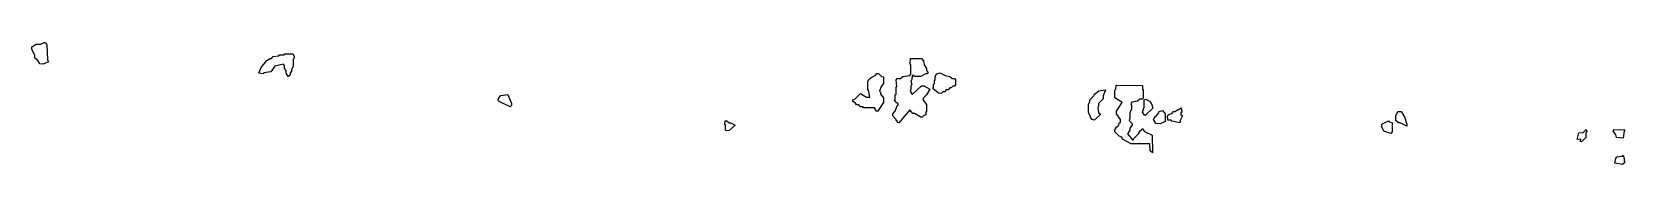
# Model space of a CAD drawing. Header units: millimetres. Extents: x 0 to 8710, y 0 to 668.
import ezdxf

# ---------------------------------------------------------------- set-up
doc = ezdxf.new("R2010")
doc.units = ezdxf.units.MM
doc.layers.add('C', color=7, linetype='Continuous')

msp = doc.modelspace()

# ---------------------------------------------------------------- linework, layer by layer
at = {"layer": 'C'}
for points in [[(42.9, 551.5), (32.2, 569.7), (17.1, 582.7), (17.1, 598.2), (0, 629.3), (0, 644.9), (23.6, 657.9), (49.4, 657.9), (66.5, 668.2), (75.2, 668.2), (81.6, 655.2), (85.9, 572.4), (90.2, 561.9), (62.3, 548.9), (42.9, 551.5)], [(1390, 499.8), (1390, 515.3), (1381.4, 525.7), (1381.4, 541.2), (1375.1, 548.9), (1328, 538.6), (1306.6, 507.5), (1268, 502.3), (1263.7, 497.1), (1240, 499.8), (1252.9, 531), (1285, 569.8), (1302.2, 580.2), (1310.8, 580.2), (1319.3, 590.6), (1349.3, 595.7), (1353.6, 600.9), (1379.3, 600.9), (1383.6, 606.1), (1426.6, 606.1), (1433.1, 593.1), (1433.1, 582.7), (1428.8, 577.5), (1428.8, 536.1), (1420.2, 520.5), (1420.2, 510.2), (1411.6, 499.8), (1411.6, 489.4), (1400.8, 481.6), (1390, 499.8)], [(4732.9, 230.5), (4732.9, 235.7), (4724.3, 240.9), (4724.3, 246.1), (4707.1, 266.8), (4707.1, 277.2), (4720, 292.7), (4728.6, 318.6), (4737.1, 329), (4735, 336.6), (4726.5, 336.6), (4722.2, 347), (4715.7, 349.6), (4720, 360), (4720, 380.8), (4724.3, 385.9), (4724.3, 422.2), (4728.6, 427.4), (4724.3, 463.6), (4730.8, 471.5), (4747.9, 471.5), (4760.8, 481.8), (4799.3, 487), (4805.7, 494.7), (4805.7, 546.4), (4801.4, 551.6), (4803.6, 580.2), (4863.7, 580.2), (4874.5, 567.2), (4878.8, 546.5), (4891.6, 525.8), (4891.6, 515.4), (4900.2, 505), (4893.7, 497.2), (4885.1, 497.2), (4859.4, 481.6), (4825.1, 481.6), (4820.8, 486.8), (4812.3, 486.8), (4810.2, 463.5), (4805.9, 458.4), (4810.2, 437.7), (4805.9, 432.5), (4805.9, 411.8), (4801.6, 401.5), (4812.3, 383.5), (4863.6, 430), (4876.6, 430), (4908.8, 411.8), (4891.6, 380.7), (4874.5, 365.1), (4870.2, 354.9), (4891.6, 329), (4891.6, 292.7), (4887.3, 287.5), (4887.3, 271.9), (4876.6, 269.3), (4868, 258.9), (4859.4, 258.9), (4825.1, 279.7), (4816.5, 279.7), (4799.4, 300.3), (4739.4, 227.8), (4732.9, 230.5)], [(4617.2, 292.6), (4606.5, 310.7), (4546.5, 310.7), (4542.2, 315.9), (4529.3, 315.9), (4520.8, 326.3), (4507.9, 326.3), (4503.6, 336.6), (4488.6, 344.4), (4488.6, 354.9), (4499.3, 357.5), (4529.4, 388.6), (4563.7, 367.9), (4580.7, 367.9), (4574.3, 406.6), (4570, 411.8), (4570, 453.3), (4576.4, 466.2), (4589.3, 476.6), (4610.8, 487), (4619.3, 497.4), (4628, 497.4), (4645.1, 481.8), (4655.9, 479.2), (4655.9, 442.8), (4643, 427.3), (4634.5, 401.5), (4638.8, 396.3), (4638.8, 385.9), (4655.9, 365.2), (4655.9, 339.3), (4623.7, 290), (4617.2, 292.6)], [(4955.8, 391), (4925.7, 417), (4930, 422.2), (4930, 437.7), (4934.3, 442.9), (4934.3, 458.4), (4938.6, 463.6), (4938.6, 479.1), (4945, 497.3), (4966.5, 502.5), (4992.3, 487), (5018, 481.8), (5030.8, 471.5), (5043.7, 471.5), (5050.2, 463.6), (5050.2, 437.7), (5043.7, 429.8), (5035.1, 429.8), (5026.6, 419.5), (5018, 419.5), (5009.4, 409.1), (4996.6, 409.1), (4992.3, 398.8), (4979.4, 398.8), (4970.9, 388.4), (4955.8, 391)], [(2550.7, 347), (2548.6, 354.8), (2552.9, 365.2), (2563.6, 378.2), (2602.3, 383.4), (2621.6, 334.1), (2621.6, 323.7), (2615.1, 315.9), (2550.7, 347)], [(5788.6, 256.4), (5775.7, 287.5), (5775.7, 329), (5784.3, 344.5), (5784.3, 354.9), (5805.7, 375.6), (5807.9, 383.4), (5833.6, 404.1), (5868, 409.3), (5870.2, 406.6), (5857.3, 375.5), (5857.3, 360), (5831.6, 334.1), (5831.6, 318.6), (5827.3, 313.4), (5831.6, 282.4), (5840.2, 277.2), (5840.2, 271.9), (5808, 243.4), (5797.2, 246), (5788.6, 256.4)], [(6112.1, 113.9), (6009.4, 113.9), (5962.2, 139.9), (5957.9, 150.2), (5945, 155.4), (5921.4, 178.7), (5921.4, 189.2), (5930, 204.7), (5942.9, 215.1), (5945, 228), (5951.4, 230.6), (5951.4, 246.1), (5930, 277.1), (5930, 292.7), (5960, 339.3), (5921.4, 365.1), (5921.4, 406.7), (5925.7, 411.8), (5927.9, 435.2), (6071.6, 432.6), (6071.6, 411.8), (6075.9, 406.7), (6075.9, 365.2), (6069.4, 357.3), (6056.6, 357.3), (6043.7, 347), (6013.7, 341.8), (6007.4, 334.1), (6011.6, 323.8), (6011.6, 303), (6003.1, 282.3), (6003.1, 251.2), (5998.8, 240.9), (6015.9, 225.4), (6015.9, 215), (6003.1, 199.4), (6003.1, 189.1), (5990.2, 168.4), (6018, 134.9), (6022.2, 134.9), (6024.3, 142.6), (6050, 168.5), (6060.7, 186.6), (6067.2, 189.2), (6069.3, 197.1), (6082.3, 181.4), (6125.2, 160.7), (6127.3, 64.6), (6114.3, 75.1), (6112.1, 113.9)], [(6071.4, 287.5), (6080, 313.4), (6080, 354.9), (6090.8, 357.5), (6114.5, 344.6), (6123.1, 329), (6127.4, 308.2), (6086.6, 269.3), (6080, 271.9), (6071.4, 287.5)], [(6131.4, 246.1), (6142.2, 264.3), (6146.5, 264.3), (6161.4, 282.4), (6163.6, 290.2), (6180.8, 295.4), (6195.9, 277.2), (6195.9, 235.7), (6168, 222.7), (6144.3, 225.3), (6131.4, 246.1)], [(6227.9, 243.4), (6210.7, 243.4), (6208.6, 266.8), (6215, 274.7), (6232.2, 279.8), (6240.8, 290.2), (6249.4, 290.2), (6283.8, 311), (6285.9, 287.5), (6281.6, 282.3), (6281.6, 272), (6290.2, 266.8), (6277.3, 240.9), (6275.2, 227.8), (6232.2, 238.2), (6227.9, 243.4)], [(7480.8, 227.9), (7472.2, 227.9), (7457.1, 240.9), (7457.1, 266.8), (7467.9, 290.2), (7485.2, 290.2), (7504.5, 261.7), (7517.3, 220.2), (7517.3, 209.7), (7480.8, 227.9)], [(3797.2, 183.8), (3792.9, 189.1), (3792.9, 215), (3788.6, 220.2), (3790.7, 238.4), (3799.4, 238.4), (3812.3, 228.1), (3820.8, 228.1), (3844.6, 215), (3812.3, 186.4), (3797.2, 183.8)], [(7395, 181.3), (7388.6, 189.1), (7380, 204.6), (7380, 220.3), (7416.6, 238.4), (7420.9, 233.2), (7435.9, 230.6), (7435.9, 178.7), (7429.4, 170.9), (7395, 181.3)], [(8467.8, 139.8), (8448.5, 137.2), (8457.2, 173.7), (8480.8, 176.3), (8498, 191.9), (8500.2, 178.7), (8495.9, 173.6), (8495.9, 147.7), (8472.3, 124.3), (8465.7, 126.9), (8467.8, 139.8)], [(8658.6, 163.2), (8645.7, 183.9), (8647.9, 191.8), (8710.3, 189.2), (8705.9, 183.9), (8699.5, 145), (8662.9, 147.6), (8658.6, 163.2)], [(8658.6, 33.8), (8665, 41.6), (8695, 46.8), (8699.4, 52.1), (8705.9, 33.8), (8705.9, 18.3), (8710.2, 13), (8695.1, 0), (8654.3, 7.8), (8658.6, 33.8)]]:
    msp.add_lwpolyline(points, close=True, dxfattribs=at)

doc.saveas('drawing.dxf')
